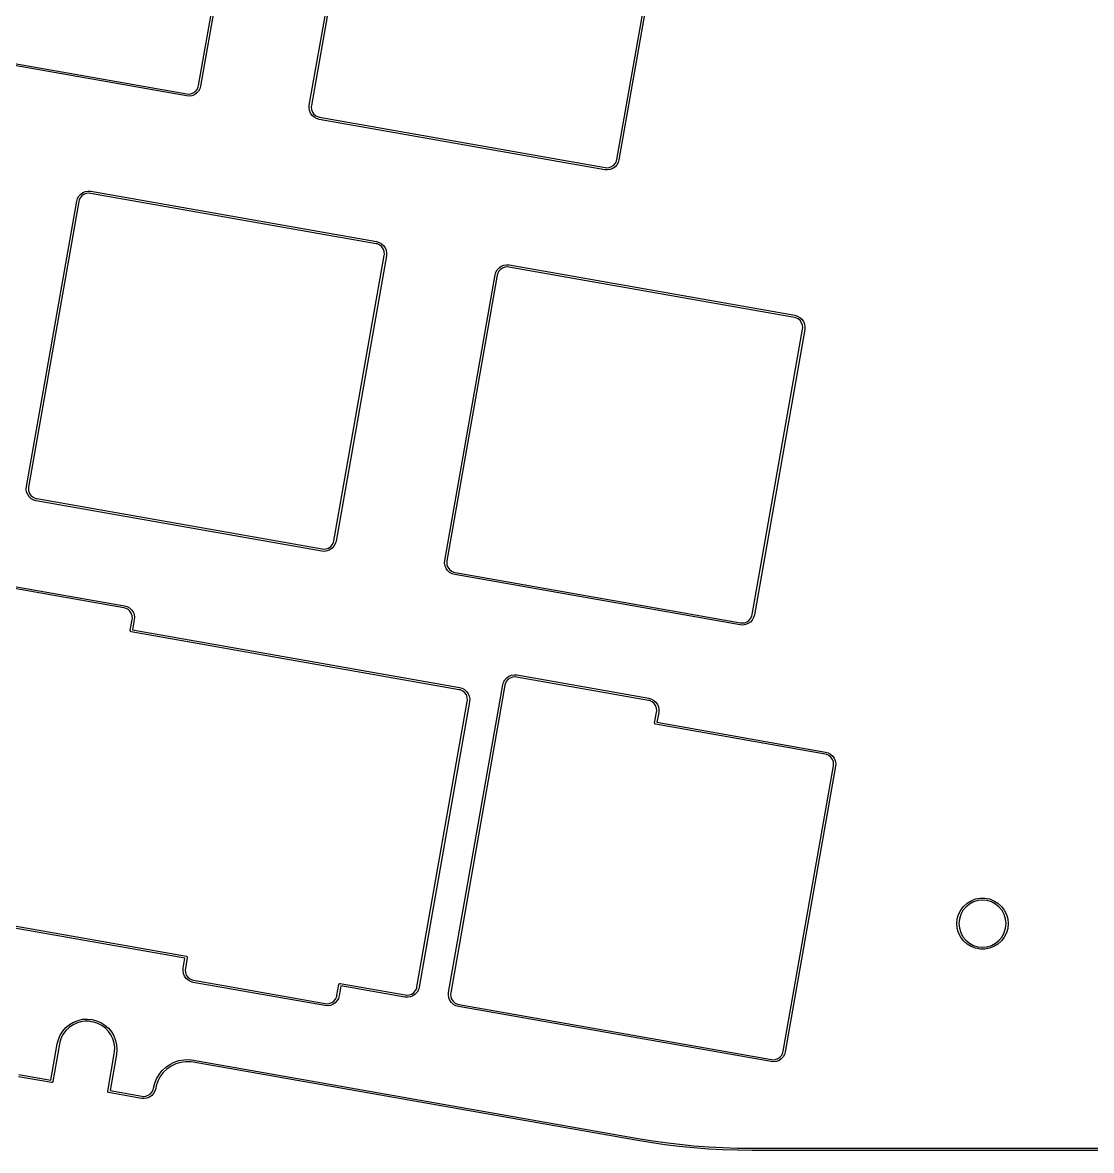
# Model space of a CAD drawing. Extents: x -2 to 284, y -95 to 1.
# Drawn here: x 93.2 to 141.1, y -95.4 to -44.8 of the extents above; entities that cross this region are included whole.
import ezdxf

# ---------------------------------------------------------------- set-up
doc = ezdxf.new("R2010")
doc.units = 0
doc.layers.add('BLACK', color=7, linetype='CONTINUOUS')

msp = doc.modelspace()

# ---------------------------------------------------------------- linework, layer by layer
at = {"layer": 'BLACK', "linetype": 'CONTINUOUS'}
for p, q in [((101.091, -47.6612), (103.348, -34.8587)), ((103.447, -34.8761), (101.189, -47.6786)), ((106.064, -48.5381), (108.321, -35.7356)), ((108.42, -35.753), (106.162, -48.5555)), ((119.851, -50.9692), (122.109, -38.1667)), ((122.207, -38.1841), (119.95, -50.9866)), ((100.552, -48.1247), (87.7495, -45.8673)), ((87.7669, -45.7688), (100.569, -48.0262)), ((100.569, -48.0262), (100.569, -48.0262)), ((100.569, -48.0262), (100.57, -48.0263)), ((100.57, -48.0263), (100.628, -48.0366)), ((100.628, -48.0366), (100.746, -48.0263)), ((100.746, -48.0263), (100.857, -47.9857)), ((100.857, -47.9857), (100.954, -47.9177)), ((101.011, -47.9955), (100.911, -48.0661)), ((100.954, -47.9177), (101.03, -47.827)), ((101.094, -47.9042), (101.011, -47.9955)), ((101.03, -47.827), (101.08, -47.7196)), ((101.08, -47.7196), (101.091, -47.6612)), ((101.091, -47.6612), (101.091, -47.6612)), ((101.154, -47.7967), (101.094, -47.9042)), ((101.189, -47.6786), (101.154, -47.7967)), ((101.189, -47.6786), (101.189, -47.6786)), ((100.552, -48.1248), (100.552, -48.1247)), ((100.552, -48.1247), (100.552, -48.1247)), ((100.552, -48.1247), (100.552, -48.1247)), ((100.675, -48.1325), (100.552, -48.1248)), ((100.797, -48.1126), (100.675, -48.1325)), ((100.911, -48.0661), (100.797, -48.1126)), ((106.056, -48.6611), (106.064, -48.5381)), ((106.064, -48.5381), (106.064, -48.5381)), ((106.162, -48.5556), (106.152, -48.6139)), ((106.162, -48.5555), (106.162, -48.5555)), ((106.162, -48.5555), (106.162, -48.5555)), ((106.162, -48.5555), (106.162, -48.5555)), ((106.162, -48.5555), (106.162, -48.5556)), ((106.076, -48.7826), (106.056, -48.6611)), ((106.123, -48.8967), (106.076, -48.7826)), ((106.193, -48.9976), (106.123, -48.8967)), ((106.152, -48.6139), (106.162, -48.7319)), ((106.162, -48.7319), (106.203, -48.8433)), ((106.285, -49.0803), (106.193, -48.9976)), ((106.203, -48.8433), (106.271, -48.9403)), ((106.271, -48.9403), (106.362, -49.0165)), ((106.362, -49.0165), (106.469, -49.0665)), ((106.469, -49.0665), (106.527, -49.0768)), ((106.392, -49.1405), (106.285, -49.0803)), ((106.51, -49.1753), (106.392, -49.1405)), ((119.313, -51.4327), (106.51, -49.1753)), ((106.51, -49.1753), (106.51, -49.1753)), ((106.527, -49.0768), (106.527, -49.0768)), ((106.527, -49.0768), (106.527, -49.0768)), ((106.527, -49.0768), (106.527, -49.0768)), ((106.527, -49.0768), (119.33, -51.3342)), ((119.791, -51.135), (119.841, -51.0276)), ((119.841, -51.0276), (119.851, -50.9692)), ((119.851, -50.9692), (119.851, -50.9692)), ((119.95, -50.9866), (119.915, -51.1047)), ((119.95, -50.9866), (119.95, -50.9866)), ((119.95, -50.9866), (119.95, -50.9866)), ((119.95, -50.9866), (119.95, -50.9866)), ((119.95, -50.9866), (119.95, -50.9866)), ((119.313, -51.4328), (119.313, -51.4327)), ((119.313, -51.4327), (119.313, -51.4327)), ((119.436, -51.4404), (119.313, -51.4328)), ((119.33, -51.3342), (119.33, -51.3342)), ((119.33, -51.3342), (119.33, -51.3342)), ((119.33, -51.3342), (119.33, -51.3343)), ((119.33, -51.3343), (119.388, -51.3446)), ((119.388, -51.3446), (119.506, -51.3342)), ((119.557, -51.4206), (119.436, -51.4404)), ((119.506, -51.3342), (119.618, -51.2937)), ((119.671, -51.3741), (119.557, -51.4206)), ((119.618, -51.2937), (119.715, -51.2257)), ((119.772, -51.3035), (119.671, -51.3741)), ((119.715, -51.2257), (119.791, -51.135)), ((119.855, -51.2122), (119.772, -51.3035)), ((119.915, -51.1047), (119.855, -51.2122)), ((95.7282, -52.6167), (95.8108, -52.5253)), ((95.8681, -52.603), (95.7919, -52.6938)), ((95.8108, -52.5253), (95.9117, -52.4547)), ((95.9652, -52.5351), (95.8681, -52.603)), ((95.9117, -52.4547), (96.0258, -52.4082)), ((96.0765, -52.4946), (95.9652, -52.5351)), ((96.0258, -52.4082), (96.1474, -52.3884)), ((96.1946, -52.4842), (96.0765, -52.4946)), ((96.1474, -52.3884), (96.2703, -52.3961)), ((96.2528, -52.4945), (96.1946, -52.4842)), ((96.2529, -52.4946), (96.2528, -52.4945)), ((109.055, -54.752), (96.2529, -52.4946)), ((96.2529, -52.4946), (96.2529, -52.4946)), ((96.2529, -52.4946), (96.2529, -52.4946)), ((96.2529, -52.4946), (96.2529, -52.4946)), ((96.2703, -52.3961), (96.2703, -52.3961)), ((96.2703, -52.3961), (96.2703, -52.3961)), ((96.2703, -52.3961), (109.073, -54.6535)), ((93.3757, -65.6447), (95.6331, -52.8422)), ((95.7316, -52.8596), (93.4742, -65.6621)), ((95.6331, -52.8422), (95.6679, -52.7241)), ((95.6331, -52.8422), (95.6331, -52.8422)), ((95.6331, -52.8422), (95.6331, -52.8422)), ((95.6331, -52.8422), (95.6331, -52.8422)), ((95.6331, -52.8422), (95.6331, -52.8422)), ((95.6679, -52.7241), (95.7282, -52.6167)), ((95.7419, -52.8012), (95.7316, -52.8596)), ((95.7316, -52.8596), (95.7316, -52.8596)), ((95.7316, -52.8596), (95.7316, -52.8596)), ((95.7919, -52.6938), (95.7419, -52.8012)), ((109.114, -54.7623), (109.055, -54.752)), ((109.055, -54.752), (109.055, -54.752)), ((109.055, -54.752), (109.055, -54.752)), ((109.073, -54.6535), (109.073, -54.6535)), ((109.073, -54.6535), (109.073, -54.6535)), ((109.073, -54.6535), (109.073, -54.6535)), ((109.073, -54.6535), (109.191, -54.6883)), ((109.221, -54.8123), (109.114, -54.7623)), ((109.191, -54.6883), (109.298, -54.7485)), ((109.312, -54.8885), (109.221, -54.8123)), ((109.298, -54.7485), (109.39, -54.8312)), ((109.38, -54.9855), (109.312, -54.8885)), ((109.42, -55.0969), (109.38, -54.9855)), ((109.39, -54.8312), (109.46, -54.9321)), ((109.431, -55.2149), (109.42, -55.0969)), ((109.46, -54.9321), (109.507, -55.0462)), ((109.507, -55.0462), (109.527, -55.1678)), ((107.163, -68.0758), (109.42, -55.2733)), ((109.519, -55.2907), (107.261, -68.0932)), ((109.42, -55.2733), (109.431, -55.2149)), ((109.42, -55.2733), (109.42, -55.2733)), ((109.42, -55.2733), (109.42, -55.2733)), ((109.42, -55.2733), (109.42, -55.2733)), ((109.527, -55.1678), (109.519, -55.2907)), ((109.519, -55.2907), (109.519, -55.2907)), ((109.519, -55.2907), (109.519, -55.2907)), ((109.519, -55.2907), (109.519, -55.2907)), ((109.519, -55.2907), (109.519, -55.2907)), ((112.136, -68.9527), (114.394, -56.1502)), ((114.394, -56.1502), (114.429, -56.0321)), ((114.394, -56.1502), (114.394, -56.1502)), ((114.394, -56.1502), (114.394, -56.1502)), ((114.394, -56.1502), (114.394, -56.1502)), ((114.429, -56.0321), (114.489, -55.9247)), ((114.489, -55.9247), (114.571, -55.8334)), ((114.502, -56.1093), (114.492, -56.1676)), ((114.553, -56.0019), (114.502, -56.1093)), ((114.629, -55.9111), (114.553, -56.0019)), ((114.571, -55.8334), (114.672, -55.7627)), ((114.726, -55.8432), (114.629, -55.9111)), ((114.672, -55.7627), (114.786, -55.7163)), ((114.837, -55.8026), (114.726, -55.8432)), ((114.786, -55.7163), (114.908, -55.6964)), ((114.955, -55.7923), (114.837, -55.8026)), ((114.908, -55.6964), (115.031, -55.7041)), ((115.013, -55.8026), (114.955, -55.7923)), ((127.816, -58.06), (115.013, -55.8026)), ((115.013, -55.8026), (115.013, -55.8026)), ((115.031, -55.7041), (115.031, -55.7041)), ((115.031, -55.7041), (115.031, -55.7041)), ((115.031, -55.7041), (115.031, -55.7041)), ((115.031, -55.7041), (127.833, -57.9615)), ((114.492, -56.1676), (112.235, -68.9701)), ((114.492, -56.1676), (114.492, -56.1676)), ((127.874, -58.0703), (127.816, -58.06)), ((127.816, -58.06), (127.816, -58.06)), ((127.833, -57.9615), (127.833, -57.9615)), ((127.833, -57.9615), (127.833, -57.9615)), ((127.833, -57.9615), (127.833, -57.9615)), ((127.833, -57.9615), (127.951, -57.9964)), ((127.982, -58.1204), (127.874, -58.0703)), ((127.951, -57.9964), (128.059, -58.0566)), ((128.072, -58.1965), (127.982, -58.1204)), ((128.059, -58.0566), (128.15, -58.1393)), ((128.15, -58.1393), (128.221, -58.2401)), ((125.924, -71.3838), (128.181, -58.5813)), ((128.279, -58.5987), (126.022, -71.4012)), ((128.14, -58.2936), (128.072, -58.1965)), ((128.181, -58.4049), (128.14, -58.2936)), ((128.191, -58.523), (128.181, -58.4049)), ((128.181, -58.5813), (128.191, -58.523)), ((128.181, -58.5813), (128.181, -58.5813)), ((128.221, -58.2401), (128.267, -58.3542)), ((128.267, -58.3542), (128.287, -58.4758)), ((128.287, -58.4758), (128.279, -58.5987)), ((128.279, -58.5987), (128.279, -58.5987)), ((128.279, -58.5987), (128.279, -58.5987)), ((128.279, -58.5987), (128.279, -58.5987)), ((93.368, -65.7677), (93.3756, -65.6447)), ((93.3756, -65.6447), (93.3757, -65.6447)), ((93.4741, -65.6622), (93.4638, -65.7204)), ((93.4638, -65.7204), (93.4741, -65.8385)), ((93.4742, -65.6621), (93.4741, -65.6622)), ((93.4742, -65.6621), (93.4742, -65.6621)), ((93.4742, -65.6621), (93.4742, -65.6621)), ((93.4742, -65.6621), (93.4742, -65.6621)), ((93.3878, -65.8892), (93.368, -65.7677)), ((93.4343, -66.0033), (93.3878, -65.8892)), ((93.5049, -66.1042), (93.4343, -66.0033)), ((93.4741, -65.8385), (93.5147, -65.9498)), ((93.5962, -66.1868), (93.5049, -66.1042)), ((93.5147, -65.9498), (93.5826, -66.0469)), ((93.5826, -66.0469), (93.6734, -66.1231)), ((93.7037, -66.2471), (93.5962, -66.1868)), ((93.6734, -66.1231), (93.7808, -66.1731)), ((93.8218, -66.2819), (93.7037, -66.2471)), ((93.7808, -66.1731), (93.8392, -66.1834)), ((93.8392, -66.1834), (93.8392, -66.1834)), ((93.8392, -66.1834), (93.8392, -66.1834)), ((93.8392, -66.1834), (106.642, -68.4408)), ((106.624, -68.5393), (93.8218, -66.2819)), ((93.8218, -66.2819), (93.8218, -66.2819)), ((93.8218, -66.2819), (93.8218, -66.2819)), ((93.8218, -66.2819), (93.8218, -66.2819)), ((93.8218, -66.2819), (93.8218, -66.2819)), ((107.026, -68.3323), (107.103, -68.2415)), ((107.103, -68.2415), (107.153, -68.1342)), ((107.153, -68.1342), (107.163, -68.0758)), ((107.227, -68.2113), (107.166, -68.3187)), ((107.261, -68.0932), (107.227, -68.2113)), ((107.261, -68.0932), (107.261, -68.0932)), ((107.261, -68.0932), (107.261, -68.0932)), ((106.625, -68.5393), (106.624, -68.5393)), ((106.624, -68.5393), (106.624, -68.5393)), ((106.624, -68.5393), (106.624, -68.5393)), ((106.624, -68.5393), (106.624, -68.5393)), ((106.747, -68.5469), (106.625, -68.5393)), ((106.642, -68.4408), (106.642, -68.4408)), ((106.642, -68.4408), (106.642, -68.4408)), ((106.642, -68.4408), (106.642, -68.4408)), ((106.642, -68.4408), (106.7, -68.4511)), ((106.7, -68.4511), (106.818, -68.4408)), ((106.869, -68.5271), (106.747, -68.5469)), ((106.818, -68.4408), (106.929, -68.4002)), ((106.983, -68.4807), (106.869, -68.5271)), ((106.929, -68.4002), (107.026, -68.3323)), ((107.084, -68.41), (106.983, -68.4807)), ((107.166, -68.3187), (107.084, -68.41)), ((112.129, -69.0757), (112.136, -68.9527)), ((112.148, -69.1972), (112.129, -69.0757)), ((112.136, -68.9527), (112.136, -68.9527)), ((112.136, -68.9527), (112.136, -68.9527)), ((112.195, -69.3113), (112.148, -69.1972)), ((112.235, -68.9702), (112.224, -69.0284)), ((112.224, -69.0284), (112.235, -69.1465)), ((112.235, -68.9701), (112.235, -68.9701)), ((112.235, -68.9701), (112.235, -68.9701)), ((112.235, -68.9701), (112.235, -68.9701)), ((112.235, -68.9701), (112.235, -68.9702)), ((112.235, -69.1465), (112.275, -69.2578)), ((112.275, -69.2578), (112.343, -69.3549)), ((112.265, -69.4122), (112.195, -69.3113)), ((112.357, -69.4948), (112.265, -69.4122)), ((112.343, -69.3549), (112.434, -69.4311)), ((112.464, -69.5551), (112.357, -69.4948)), ((112.434, -69.4311), (112.541, -69.4811)), ((112.582, -69.5899), (112.464, -69.5551)), ((112.541, -69.4811), (112.6, -69.4914)), ((125.385, -71.8473), (112.582, -69.5899)), ((112.582, -69.5899), (112.582, -69.5899)), ((112.582, -69.5899), (112.582, -69.5899)), ((112.582, -69.5899), (112.582, -69.5899)), ((112.582, -69.5899), (112.582, -69.5899)), ((112.6, -69.4914), (112.6, -69.4914)), ((112.6, -69.4914), (112.6, -69.4914)), ((112.6, -69.4914), (125.402, -71.7488)), ((97.7528, -71.0875), (91.844, -70.0456)), ((91.8613, -69.9471), (97.7702, -70.989)), ((97.8112, -71.0978), (97.7528, -71.0875)), ((97.7528, -71.0875), (97.7528, -71.0875)), ((97.7528, -71.0875), (97.7528, -71.0875)), ((97.7528, -71.0875), (97.7528, -71.0875)), ((97.7702, -70.989), (97.7702, -70.989)), ((97.7702, -70.989), (97.7702, -70.989)), ((97.7702, -70.989), (97.7702, -70.989)), ((97.7702, -70.989), (97.8883, -71.0238)), ((97.9186, -71.1478), (97.8112, -71.0978)), ((97.8883, -71.0238), (97.9958, -71.084)), ((98.0094, -71.224), (97.9186, -71.1478)), ((97.9958, -71.084), (98.0871, -71.1667)), ((98.0773, -71.321), (98.0094, -71.224)), ((98.1178, -71.4324), (98.0773, -71.321)), ((98.0871, -71.1667), (98.1578, -71.2676)), ((98.1578, -71.2676), (98.2042, -71.3817)), ((98.031, -72.1012), (98.1178, -71.6088)), ((98.1281, -71.5504), (98.1178, -71.4324)), ((98.1178, -71.6088), (98.1281, -71.5504)), ((98.1178, -71.6088), (98.1178, -71.6088)), ((98.1178, -71.6088), (98.1178, -71.6088)), ((98.1178, -71.6088), (98.1178, -71.6088)), ((98.2163, -71.6262), (98.1382, -72.0693)), ((98.2042, -71.3817), (98.224, -71.5033)), ((98.224, -71.5033), (98.2163, -71.6261)), ((98.2163, -71.6261), (98.2163, -71.6262)), ((98.2163, -71.6262), (98.2163, -71.6262)), ((98.2163, -71.6262), (98.2163, -71.6262)), ((98.2163, -71.6262), (98.2163, -71.6262)), ((125.402, -71.7488), (125.402, -71.7488)), ((125.402, -71.7488), (125.402, -71.7488)), ((125.402, -71.7488), (125.402, -71.7489)), ((125.402, -71.7489), (125.461, -71.7592)), ((125.461, -71.7592), (125.579, -71.7488)), ((125.579, -71.7488), (125.69, -71.7083)), ((125.743, -71.7887), (125.629, -71.8352)), ((125.69, -71.7083), (125.787, -71.6403)), ((125.844, -71.7181), (125.743, -71.7887)), ((125.787, -71.6403), (125.863, -71.5496)), ((125.927, -71.6267), (125.844, -71.7181)), ((125.863, -71.5496), (125.913, -71.4422)), ((125.913, -71.4422), (125.924, -71.3838)), ((125.924, -71.3838), (125.924, -71.3838)), ((125.924, -71.3838), (125.924, -71.3838)), ((125.987, -71.5193), (125.927, -71.6267)), ((126.022, -71.4012), (125.987, -71.5193)), ((126.022, -71.4012), (126.022, -71.4012)), ((98.0393, -72.1386), (98.031, -72.1012)), ((98.0716, -72.1591), (98.0393, -72.1386)), ((112.783, -74.7531), (98.0716, -72.1591)), ((98.1382, -72.0693), (112.8, -74.6546)), ((125.385, -71.8474), (125.385, -71.8473)), ((125.385, -71.8473), (125.385, -71.8473)), ((125.508, -71.855), (125.385, -71.8474)), ((125.629, -71.8352), (125.508, -71.855)), ((114.772, -74.4212), (114.833, -74.3137)), ((114.833, -74.3137), (114.915, -74.2224)), ((114.972, -74.3002), (114.896, -74.3909)), ((114.915, -74.2224), (115.016, -74.1518)), ((115.07, -74.2322), (114.972, -74.3002)), ((115.016, -74.1518), (115.13, -74.1054)), ((115.181, -74.1917), (115.07, -74.2322)), ((115.13, -74.1054), (115.252, -74.0855)), ((115.299, -74.1813), (115.181, -74.1917)), ((115.252, -74.0855), (115.375, -74.0932)), ((115.357, -74.1916), (115.299, -74.1813)), ((121.266, -75.2335), (115.357, -74.1916)), ((115.357, -74.1916), (115.357, -74.1916)), ((115.375, -74.0932), (115.375, -74.0932)), ((115.375, -74.0932), (121.283, -75.135)), ((112.306, -88.3266), (114.737, -74.5393)), ((114.836, -74.5567), (112.405, -88.344)), ((112.841, -74.7634), (112.783, -74.7531)), ((112.783, -74.7531), (112.783, -74.7531)), ((112.783, -74.7531), (112.783, -74.7531)), ((112.8, -74.6546), (112.8, -74.6546)), ((112.8, -74.6546), (112.8, -74.6546)), ((112.8, -74.6546), (112.8, -74.6546)), ((112.8, -74.6546), (112.918, -74.6894)), ((112.948, -74.8134), (112.841, -74.7634)), ((112.918, -74.6894), (113.026, -74.7496)), ((113.039, -74.8896), (112.948, -74.8134)), ((113.026, -74.7496), (113.117, -74.8323)), ((113.117, -74.8323), (113.188, -74.9332)), ((114.737, -74.5393), (114.772, -74.4212)), ((114.737, -74.5393), (114.737, -74.5393)), ((114.846, -74.4983), (114.836, -74.5567)), ((114.896, -74.3909), (114.846, -74.4983)), ((110.89, -88.0769), (113.148, -75.2744)), ((113.246, -75.2918), (110.989, -88.0943)), ((113.107, -74.9866), (113.039, -74.8896)), ((113.148, -75.098), (113.107, -74.9866)), ((113.158, -75.216), (113.148, -75.098)), ((113.148, -75.2744), (113.158, -75.216)), ((113.148, -75.2744), (113.148, -75.2744)), ((113.148, -75.2744), (113.148, -75.2744)), ((113.148, -75.2744), (113.148, -75.2744)), ((113.188, -74.9332), (113.234, -75.0473)), ((113.234, -75.0473), (113.254, -75.1688)), ((113.254, -75.1688), (113.246, -75.2917)), ((113.246, -75.2917), (113.246, -75.2918)), ((121.324, -75.2438), (121.266, -75.2335)), ((121.266, -75.2335), (121.266, -75.2335)), ((121.283, -75.135), (121.283, -75.135)), ((121.283, -75.135), (121.402, -75.1699)), ((121.432, -75.2939), (121.324, -75.2438)), ((121.402, -75.1699), (121.509, -75.2301)), ((121.523, -75.3701), (121.432, -75.2939)), ((121.509, -75.2301), (121.6, -75.3128)), ((121.591, -75.4671), (121.523, -75.3701)), ((121.6, -75.3128), (121.671, -75.4137)), ((121.544, -76.2472), (121.631, -75.7548)), ((121.631, -75.5785), (121.591, -75.4671)), ((121.641, -75.6965), (121.631, -75.5785)), ((121.631, -75.7548), (121.641, -75.6965)), ((121.631, -75.7548), (121.631, -75.7548)), ((121.631, -75.7548), (121.631, -75.7548)), ((121.73, -75.7722), (121.651, -76.2154)), ((121.671, -75.4137), (121.717, -75.5277)), ((121.717, -75.5277), (121.737, -75.6493)), ((121.737, -75.6493), (121.73, -75.7721)), ((121.73, -75.7721), (121.73, -75.7722)), ((121.73, -75.7722), (121.73, -75.7722)), ((121.73, -75.7722), (121.73, -75.7722)), ((121.553, -76.2846), (121.544, -76.2472)), ((121.585, -76.3052), (121.553, -76.2846)), ((129.198, -77.6476), (121.585, -76.3052)), ((121.651, -76.2154), (129.216, -77.5491)), ((129.256, -77.6579), (129.198, -77.6476)), ((129.198, -77.6476), (129.198, -77.6476)), ((129.216, -77.5491), (129.216, -77.5491)), ((129.216, -77.5491), (129.216, -77.5491)), ((129.216, -77.5491), (129.216, -77.5491)), ((129.216, -77.5491), (129.334, -77.584)), ((129.364, -77.708), (129.256, -77.6579)), ((129.334, -77.584), (129.441, -77.6442)), ((129.455, -77.7841), (129.364, -77.708)), ((129.441, -77.6442), (129.532, -77.7269)), ((129.523, -77.8812), (129.455, -77.7841)), ((129.563, -77.9925), (129.523, -77.8812)), ((129.532, -77.7269), (129.603, -77.8277)), ((129.603, -77.8277), (129.649, -77.9418)), ((127.306, -90.9714), (129.563, -78.1689)), ((129.662, -78.1863), (127.404, -90.9888)), ((129.573, -78.1106), (129.563, -77.9925)), ((129.563, -78.1689), (129.573, -78.1106)), ((129.563, -78.1689), (129.563, -78.1689)), ((129.649, -77.9418), (129.669, -78.0633)), ((129.669, -78.0633), (129.662, -78.1862)), ((129.662, -78.1862), (129.662, -78.1863)), ((129.662, -78.1863), (129.662, -78.1863)), ((129.662, -78.1863), (129.662, -78.1863)), ((129.662, -78.1863), (129.662, -78.1863)), ((100.486, -86.8007), (85.8237, -84.2155)), ((85.841, -84.117), (100.552, -86.7109)), ((135.272, -84.64), (135.4, -84.4707)), ((135.4, -84.4707), (135.557, -84.3277)), ((135.664, -84.3681), (135.504, -84.4994)), ((135.557, -84.3277), (135.737, -84.216)), ((135.846, -84.2706), (135.664, -84.3681)), ((135.737, -84.216), (135.935, -84.1393)), ((136.044, -84.2106), (135.846, -84.2706)), ((135.935, -84.1393), (136.144, -84.1003)), ((136.25, -84.1903), (136.044, -84.2106)), ((136.144, -84.1003), (136.356, -84.1003)), ((136.456, -84.2106), (136.25, -84.1903)), ((136.356, -84.1003), (136.565, -84.1393)), ((136.654, -84.2706), (136.456, -84.2106)), ((136.565, -84.1393), (136.763, -84.216)), ((136.836, -84.3681), (136.654, -84.2706)), ((136.763, -84.216), (136.943, -84.3277)), ((136.996, -84.4994), (136.836, -84.3681)), ((136.943, -84.3277), (137.1, -84.4707)), ((137.1, -84.4707), (137.228, -84.64)), ((135.12, -85.0341), (135.178, -84.83)), ((135.178, -84.83), (135.272, -84.64)), ((135.275, -84.8417), (135.215, -85.0396)), ((135.373, -84.6592), (135.275, -84.8417)), ((135.504, -84.4994), (135.373, -84.6592)), ((137.127, -84.6592), (136.996, -84.4994)), ((137.225, -84.8417), (137.127, -84.6592)), ((137.285, -85.0396), (137.225, -84.8417)), ((137.228, -84.64), (137.322, -84.83)), ((137.322, -84.83), (137.38, -85.0341)), ((135.1, -85.2454), (135.12, -85.0341)), ((135.12, -85.4567), (135.1, -85.2454)), ((135.178, -85.6608), (135.12, -85.4567)), ((135.215, -85.0396), (135.195, -85.2454)), ((135.195, -85.2454), (135.215, -85.4513)), ((135.215, -85.4513), (135.275, -85.6492)), ((137.225, -85.6492), (137.285, -85.4513)), ((137.305, -85.2454), (137.285, -85.0396)), ((137.285, -85.4513), (137.305, -85.2454)), ((137.38, -85.4567), (137.322, -85.6608)), ((137.38, -85.0341), (137.4, -85.2454)), ((137.4, -85.2454), (137.38, -85.4567)), ((135.272, -85.8508), (135.178, -85.6608)), ((135.4, -86.0202), (135.272, -85.8508)), ((135.275, -85.6492), (135.373, -85.8316)), ((135.373, -85.8316), (135.504, -85.9915)), ((135.504, -85.9915), (135.664, -86.1227)), ((136.836, -86.1227), (136.996, -85.9915)), ((136.996, -85.9915), (137.127, -85.8316)), ((137.228, -85.8508), (137.1, -86.0202)), ((137.127, -85.8316), (137.225, -85.6492)), ((137.322, -85.6608), (137.228, -85.8508)), ((135.557, -86.1631), (135.4, -86.0202)), ((135.737, -86.2749), (135.557, -86.1631)), ((135.664, -86.1227), (135.846, -86.2202)), ((135.935, -86.3515), (135.737, -86.2749)), ((135.846, -86.2202), (136.044, -86.2802)), ((136.144, -86.3905), (135.935, -86.3515)), ((136.044, -86.2802), (136.25, -86.3005)), ((136.356, -86.3905), (136.144, -86.3905)), ((136.25, -86.3005), (136.456, -86.2802)), ((136.565, -86.3515), (136.356, -86.3905)), ((136.456, -86.2802), (136.654, -86.2202)), ((136.763, -86.2749), (136.565, -86.3515)), ((136.654, -86.2202), (136.836, -86.1227)), ((136.943, -86.1631), (136.763, -86.2749)), ((137.1, -86.0202), (136.943, -86.1631)), ((100.407, -87.2439), (100.486, -86.8007)), ((100.593, -86.7689), (100.506, -87.2613)), ((100.552, -86.7109), (100.552, -86.7109)), ((100.552, -86.7109), (100.565, -86.7192)), ((100.565, -86.7192), (100.584, -86.7315)), ((100.584, -86.7315), (100.593, -86.7689)), ((100.593, -86.7689), (100.593, -86.7689)), ((100.4, -87.3668), (100.407, -87.2439)), ((100.42, -87.4884), (100.4, -87.3668)), ((100.407, -87.2439), (100.407, -87.2439)), ((100.407, -87.2439), (100.407, -87.2439)), ((100.466, -87.6025), (100.42, -87.4884)), ((100.506, -87.2613), (100.496, -87.3196)), ((100.496, -87.3196), (100.506, -87.4377)), ((100.506, -87.2613), (100.506, -87.2613)), ((100.506, -87.2613), (100.506, -87.2613)), ((100.506, -87.2613), (100.506, -87.2613)), ((100.506, -87.2613), (100.506, -87.2613)), ((100.506, -87.4377), (100.546, -87.549)), ((100.537, -87.7034), (100.466, -87.6025)), ((100.628, -87.786), (100.537, -87.7034)), ((100.546, -87.549), (100.614, -87.6461)), ((100.614, -87.6461), (100.705, -87.7222)), ((100.735, -87.8462), (100.628, -87.786)), ((100.705, -87.7222), (100.813, -87.7723)), ((100.853, -87.8811), (100.735, -87.8462)), ((100.813, -87.7723), (100.871, -87.7826)), ((100.854, -87.8811), (100.853, -87.8811)), ((100.853, -87.8811), (100.853, -87.8811)), ((106.762, -88.923), (100.854, -87.8811)), ((100.871, -87.7826), (100.871, -87.7826)), ((100.871, -87.7826), (106.78, -88.8245)), ((107.301, -88.4595), (107.388, -87.967)), ((107.388, -87.967), (107.408, -87.9348)), ((107.408, -87.9348), (107.446, -87.9265)), ((107.446, -87.9265), (110.369, -88.4419)), ((107.241, -88.6252), (107.291, -88.5178)), ((107.291, -88.5178), (107.301, -88.4594)), ((107.301, -88.4594), (107.301, -88.4595)), ((107.399, -88.4768), (107.365, -88.595)), ((107.478, -88.0337), (107.399, -88.4768)), ((107.399, -88.4768), (107.399, -88.4768)), ((110.352, -88.5404), (107.478, -88.0337)), ((110.369, -88.4419), (110.369, -88.4419)), ((110.369, -88.4419), (110.369, -88.4419)), ((110.369, -88.4419), (110.427, -88.4522)), ((110.427, -88.4522), (110.545, -88.4419)), ((110.545, -88.4419), (110.657, -88.4014)), ((110.71, -88.4818), (110.596, -88.5282)), ((110.657, -88.4014), (110.754, -88.3334)), ((110.811, -88.4111), (110.71, -88.4818)), ((110.754, -88.3334), (110.83, -88.2426)), ((110.894, -88.3198), (110.811, -88.4111)), ((110.83, -88.2426), (110.88, -88.1352)), ((110.88, -88.1352), (110.89, -88.0769)), ((110.89, -88.0769), (110.89, -88.0769)), ((110.89, -88.0769), (110.89, -88.0769)), ((110.954, -88.2124), (110.894, -88.3198)), ((110.989, -88.0943), (110.954, -88.2124)), ((110.989, -88.0943), (110.989, -88.0943)), ((112.299, -88.4495), (112.306, -88.3266)), ((112.319, -88.5711), (112.299, -88.4495)), ((112.306, -88.3266), (112.306, -88.3266)), ((112.405, -88.344), (112.395, -88.4023)), ((112.395, -88.4023), (112.405, -88.5203)), ((112.405, -88.344), (112.405, -88.344)), ((112.405, -88.5203), (112.445, -88.6317)), ((106.885, -88.9307), (106.762, -88.923)), ((106.762, -88.923), (106.762, -88.923)), ((106.762, -88.923), (106.762, -88.923)), ((106.762, -88.923), (106.762, -88.923)), ((106.78, -88.8245), (106.78, -88.8245)), ((106.78, -88.8245), (106.838, -88.8348)), ((106.838, -88.8348), (106.956, -88.8245)), ((107.007, -88.9108), (106.885, -88.9307)), ((106.956, -88.8245), (107.067, -88.7839)), ((107.121, -88.8644), (107.007, -88.9108)), ((107.067, -88.7839), (107.164, -88.716)), ((107.222, -88.7937), (107.121, -88.8644)), ((107.164, -88.716), (107.241, -88.6252)), ((107.304, -88.7024), (107.222, -88.7937)), ((107.365, -88.595), (107.304, -88.7024)), ((110.474, -88.5481), (110.352, -88.5404)), ((110.352, -88.5404), (110.352, -88.5404)), ((110.352, -88.5404), (110.352, -88.5404)), ((110.352, -88.5404), (110.352, -88.5404)), ((110.352, -88.5404), (110.352, -88.5404)), ((110.596, -88.5282), (110.474, -88.5481)), ((112.365, -88.6852), (112.319, -88.5711)), ((112.436, -88.786), (112.365, -88.6852)), ((112.527, -88.8687), (112.436, -88.786)), ((112.445, -88.6317), (112.513, -88.7288)), ((112.513, -88.7288), (112.604, -88.8049)), ((112.634, -88.9289), (112.527, -88.8687)), ((112.604, -88.8049), (112.712, -88.855)), ((112.753, -88.9637), (112.634, -88.9289)), ((112.712, -88.855), (112.77, -88.8653)), ((112.753, -88.9638), (112.753, -88.9637)), ((126.767, -91.4349), (112.753, -88.9638)), ((112.753, -88.9638), (112.753, -88.9638)), ((112.753, -88.9638), (112.753, -88.9638)), ((112.753, -88.9638), (112.753, -88.9638)), ((112.77, -88.8653), (112.77, -88.8653)), ((112.77, -88.8653), (112.77, -88.8653)), ((112.77, -88.8653), (126.784, -91.3364)), ((95.6912, -89.5824), (95.898, -89.5366)), ((95.898, -89.5366), (96.1095, -89.5237)), ((96.1095, -89.5237), (96.3204, -89.544)), ((95.0078, -90.061), (95.1481, -89.9024)), ((95.1468, -90.0426), (95.0284, -90.1998)), ((95.2884, -89.9059), (95.1468, -90.0426)), ((95.1481, -89.9024), (95.3116, -89.7676)), ((95.4495, -89.7931), (95.2884, -89.9059)), ((95.3116, -89.7676), (95.4941, -89.6601)), ((95.6264, -89.7068), (95.4495, -89.7931)), ((95.4941, -89.6601), (95.6912, -89.5824)), ((95.8145, -89.6493), (95.6264, -89.7068)), ((96.0094, -89.6219), (95.8145, -89.6493)), ((96.2061, -89.6254), (96.0094, -89.6219)), ((96.3029, -89.6424), (96.2061, -89.6254)), ((96.303, -89.6425), (96.3029, -89.6424)), ((96.3999, -89.6596), (96.303, -89.6425)), ((96.303, -89.6425), (96.303, -89.6425)), ((96.3204, -89.544), (96.3204, -89.544)), ((96.3204, -89.544), (96.5255, -89.5971)), ((96.5859, -89.7236), (96.3999, -89.6596)), ((96.5255, -89.5971), (96.7197, -89.6815)), ((96.7596, -89.816), (96.5859, -89.7236)), ((96.7197, -89.6815), (96.8984, -89.7954)), ((96.9168, -89.9344), (96.7596, -89.816)), ((96.8984, -89.7954), (97.057, -89.9357)), ((97.0534, -90.076), (96.9168, -89.9344)), ((97.057, -89.9357), (97.1918, -90.0992)), ((94.7564, -90.6391), (94.8095, -90.434)), ((94.8095, -90.434), (94.8939, -90.2397)), ((94.9361, -90.3735), (94.872, -90.5596)), ((94.8939, -90.2397), (95.0078, -90.061)), ((95.0284, -90.1998), (94.9361, -90.3735)), ((97.1663, -90.2371), (97.0534, -90.076)), ((97.2525, -90.414), (97.1663, -90.2371)), ((97.1918, -90.0992), (97.2993, -90.2817)), ((97.3101, -90.6021), (97.2525, -90.414)), ((97.2993, -90.2817), (97.3769, -90.4788)), ((97.3769, -90.4788), (97.4228, -90.6856)), ((94.4699, -92.264), (94.7564, -90.6391)), ((94.8549, -90.6564), (94.5597, -92.3306)), ((94.7564, -90.6391), (94.7564, -90.6391)), ((94.872, -90.5596), (94.8549, -90.6564)), ((94.8549, -90.6564), (94.8549, -90.6564)), ((94.8549, -90.6564), (94.8549, -90.6564)), ((94.8549, -90.6564), (94.8549, -90.6564)), ((97.3374, -90.797), (97.3101, -90.6021)), ((97.3169, -91.0906), (97.334, -90.9937)), ((97.334, -90.9937), (97.3374, -90.797)), ((97.4357, -90.8971), (97.4154, -91.1078)), ((97.4228, -90.6856), (97.4357, -90.8971)), ((127.245, -91.1371), (127.295, -91.0297)), ((127.295, -91.0297), (127.306, -90.9714)), ((127.306, -90.9714), (127.306, -90.9714)), ((127.404, -90.9888), (127.369, -91.1069)), ((127.404, -90.9888), (127.404, -90.9888)), ((127.404, -90.9888), (127.404, -90.9888)), ((127.404, -90.9888), (127.404, -90.9888)), ((97.0217, -92.7647), (97.3169, -91.0906)), ((97.4154, -91.1079), (97.1289, -92.7329)), ((97.3169, -91.0906), (97.3169, -91.0906)), ((97.4154, -91.1078), (97.4154, -91.1079)), ((99.6273, -91.6858), (99.8084, -91.5589)), ((99.8084, -91.5589), (100.006, -91.4592)), ((100.072, -91.5355), (99.8664, -91.6356)), ((100.006, -91.4592), (100.215, -91.3885)), ((100.29, -91.4688), (100.072, -91.5355)), ((100.215, -91.3885), (100.433, -91.3484)), ((100.516, -91.4371), (100.29, -91.4688)), ((100.433, -91.3484), (100.654, -91.3396)), ((100.744, -91.441), (100.516, -91.4371)), ((100.654, -91.3396), (100.874, -91.3624)), ((100.856, -91.4609), (100.744, -91.441)), ((120.704, -94.9605), (100.856, -91.4608)), ((100.856, -91.4608), (100.856, -91.4608)), ((100.856, -91.4608), (100.856, -91.4608)), ((100.856, -91.4608), (100.856, -91.4609)), ((100.874, -91.3624), (100.874, -91.3623)), ((100.874, -91.3623), (100.874, -91.3623)), ((100.874, -91.3623), (120.721, -94.8619)), ((126.89, -91.4425), (126.767, -91.4349)), ((126.767, -91.4349), (126.767, -91.4349)), ((126.767, -91.4349), (126.767, -91.4349)), ((126.767, -91.4349), (126.767, -91.4349)), ((126.767, -91.4349), (126.767, -91.4349)), ((126.784, -91.3364), (126.784, -91.3364)), ((126.784, -91.3364), (126.784, -91.3364)), ((126.784, -91.3364), (126.843, -91.3467)), ((126.843, -91.3467), (126.961, -91.3363)), ((127.012, -91.4226), (126.89, -91.4425)), ((126.961, -91.3363), (127.072, -91.2958)), ((127.126, -91.3762), (127.012, -91.4226)), ((127.072, -91.2958), (127.169, -91.2278)), ((127.226, -91.3056), (127.126, -91.3762)), ((127.169, -91.2278), (127.245, -91.1371)), ((127.309, -91.2143), (127.226, -91.3056)), ((127.369, -91.1069), (127.309, -91.2143)), ((93.042, -92.0122), (94.4699, -92.264)), ((99.2159, -92.2005), (99.3279, -92.0099)), ((99.3279, -92.0099), (99.466, -91.8371)), ((99.5153, -91.925), (99.3779, -92.1073)), ((99.466, -91.8371), (99.6273, -91.6858)), ((99.6795, -91.7665), (99.5153, -91.925)), ((99.8664, -91.6356), (99.6795, -91.7665)), ((94.5018, -92.3712), (93.0246, -92.1107)), ((94.5392, -92.3629), (94.5018, -92.3712)), ((94.5018, -92.3712), (94.5018, -92.3712)), ((94.5018, -92.3712), (94.5018, -92.3712)), ((94.5597, -92.3306), (94.5392, -92.3629)), ((99.0782, -92.6196), (99.132, -92.4051)), ((99.132, -92.4051), (99.2159, -92.2005)), ((99.1965, -92.5246), (99.1767, -92.637)), ((99.2708, -92.3088), (99.1965, -92.5246)), ((99.3779, -92.1073), (99.2708, -92.3088)), ((97.03, -92.8021), (97.0217, -92.7647)), ((97.0217, -92.7647), (97.0217, -92.7647)), ((97.0623, -92.8227), (97.03, -92.8021)), ((98.5395, -93.0831), (97.0623, -92.8227)), ((97.1289, -92.7329), (98.5569, -92.9846)), ((98.5569, -92.9846), (98.5569, -92.9846)), ((98.5569, -92.9846), (98.5569, -92.9846)), ((98.5569, -92.9846), (98.6152, -92.9949)), ((98.6152, -92.9949), (98.7333, -92.9846)), ((98.784, -93.0709), (98.6624, -93.0908)), ((98.7333, -92.9846), (98.8446, -92.944)), ((98.898, -93.0245), (98.784, -93.0709)), ((98.8446, -92.944), (98.9416, -92.8761)), ((98.9989, -92.9538), (98.898, -93.0245)), ((98.9416, -92.8761), (99.0178, -92.7853)), ((99.0816, -92.8625), (98.9989, -92.9538)), ((99.0178, -92.7853), (99.0679, -92.678)), ((99.0679, -92.678), (99.0782, -92.6196)), ((99.1418, -92.7551), (99.0816, -92.8625)), ((99.1767, -92.637), (99.1418, -92.7551)), ((99.1767, -92.637), (99.1767, -92.637)), ((99.1767, -92.637), (99.1767, -92.637)), ((99.1767, -92.637), (99.1767, -92.637)), ((99.1767, -92.637), (99.1767, -92.637)), ((98.5397, -93.0831), (98.5395, -93.0831)), ((98.5395, -93.0831), (98.5395, -93.0831)), ((98.5395, -93.0831), (98.5395, -93.0831)), ((98.5395, -93.0831), (98.5395, -93.0831)), ((98.6624, -93.0908), (98.5397, -93.0831)), ((120.705, -94.9606), (120.704, -94.9604)), ((120.704, -94.9604), (120.704, -94.9605)), ((121.351, -95.0672), (120.705, -94.9606)), ((120.721, -94.8619), (121.367, -94.9685)), ((121.352, -95.0674), (121.351, -95.0671)), ((121.351, -95.0671), (121.351, -95.0672)), ((122, -95.1599), (121.352, -95.0674)), ((121.367, -94.9685), (122.013, -95.0608)), ((122.013, -95.0608), (122.662, -95.139)), ((122.001, -95.1601), (122, -95.1598)), ((122, -95.1598), (122, -95.1599)), ((122.651, -95.2384), (122.001, -95.1601)), ((122.652, -95.2385), (122.651, -95.2382)), ((122.651, -95.2382), (122.651, -95.2384)), ((123.303, -95.3026), (122.652, -95.2385)), ((122.662, -95.139), (123.312, -95.2031)), ((123.304, -95.3025), (123.303, -95.3026)), ((123.304, -95.3027), (123.304, -95.3025)), ((123.957, -95.3527), (123.304, -95.3027)), ((123.312, -95.2031), (123.964, -95.2529)), ((123.958, -95.3527), (123.957, -95.3525)), ((123.957, -95.3525), (123.957, -95.3527)), ((124.611, -95.3884), (123.958, -95.3527)), ((123.964, -95.2529), (124.616, -95.2885)), ((124.612, -95.3882), (124.611, -95.3884)), ((124.612, -95.3885), (124.612, -95.3882)), ((125.267, -95.4099), (124.612, -95.3885)), ((124.616, -95.2885), (125.269, -95.3099)), ((125.268, -95.4099), (125.267, -95.4097)), ((125.267, -95.4097), (125.267, -95.4099)), ((125.922, -95.417), (125.268, -95.4099)), ((125.269, -95.3099), (125.923, -95.317)), ((125.923, -95.4169), (125.922, -95.417)), ((125.923, -95.317), (146.584, -95.3165)), ((125.923, -95.317), (125.923, -95.317)), ((146.584, -95.4165), (125.923, -95.417)), ((125.923, -95.417), (125.923, -95.4169))]:
    msp.add_line(p, q, dxfattribs=at)

doc.saveas('drawing.dxf')
